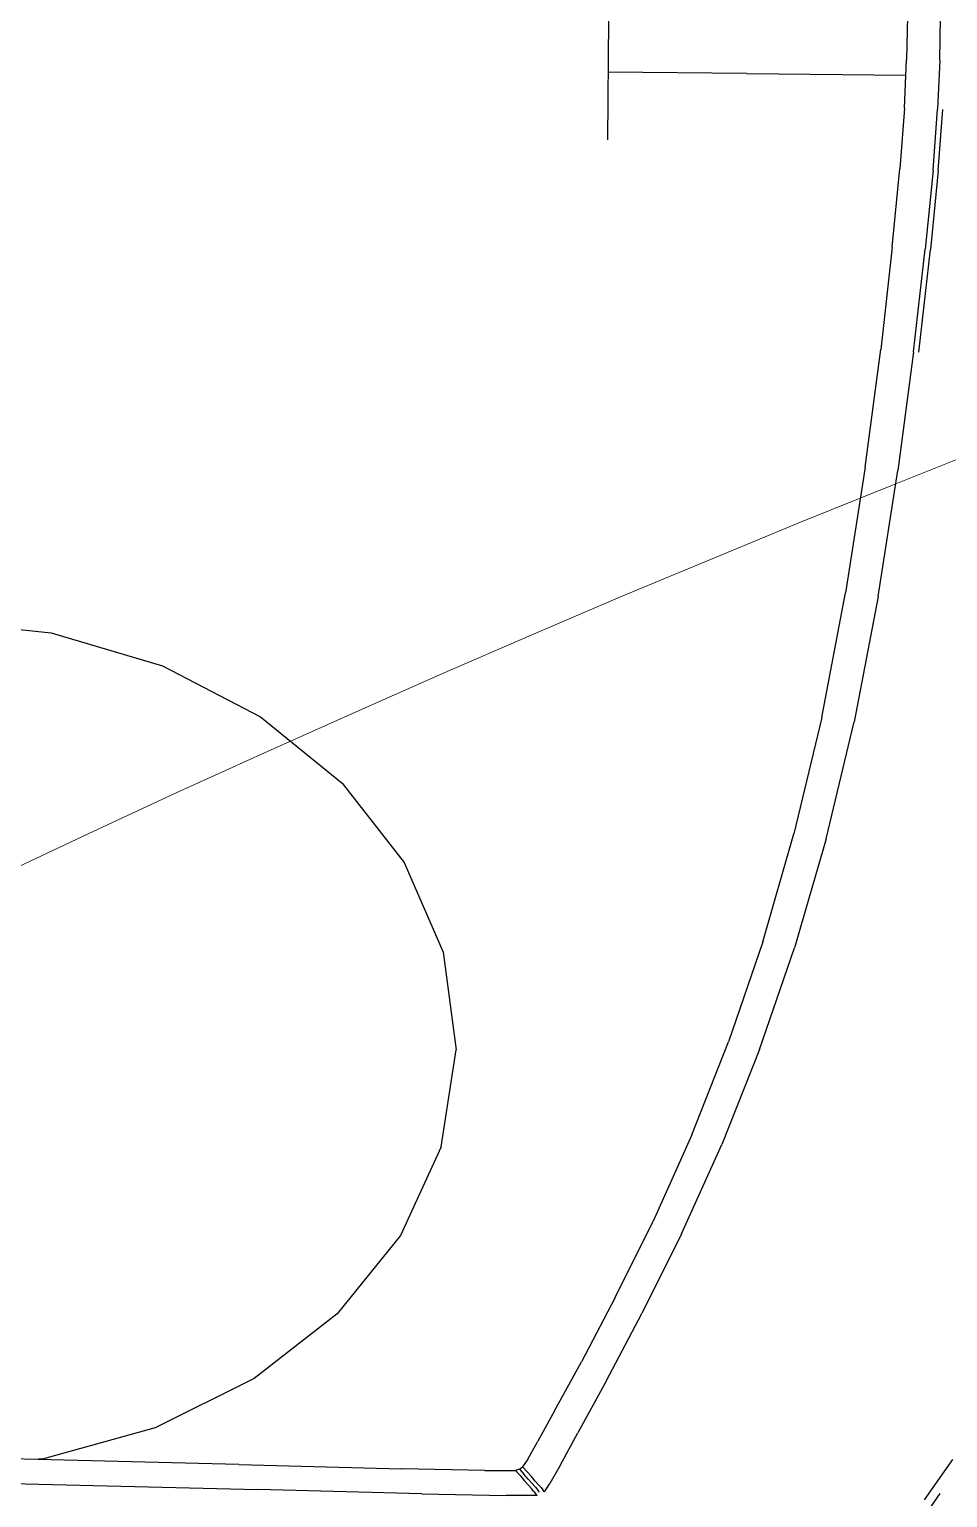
# Model space of a CAD drawing. Extents: x 526875 to 527530, y 3493038 to 3493574.
# Drawn here: x 527109.285 to 527110.377, y 3493322.465 to 3493324.211 of the extents above; entities that cross this region are included whole.
import ezdxf

# ---------------------------------------------------------------- set-up
doc = ezdxf.new("R2010")
doc.units = 0
doc.header["$LTSCALE"] = 2
doc.layers.get('0').update_dxf_attribs({"linetype": 'CONTINUOUS'})
doc.layers.add('L-WATER水景', color=5, linetype='CONTINUOUS')

# ---------------------------------------------------------------- blocks, each defined once
blk = doc.blocks.new('$matou$00000056')
at = {"color": 0, "linetype": 'Continuous'}
for p, q in [((-2785.7, 1488.6, 0), (-2807.6, 1448.6, 0)), ((-2816.9, 1414.5, 0), (-2794.8, 1454.8, 0)), ((-2493.7, 1450.4, 0), (-2497.9, 1442.3, 0)), ((-2493.7, 1450.4, 0), (-2492.5, 1448.5, 0)), ((-2491, 1446.3, 0), (-2492.5, 1448.5, 0)), ((-2491, 1446.3, 0), (-2489, 1443.6, 0)), ((-2489.9, 1450.9, 0), (-2488.4, 1448.8, 0)), ((-2486.5, 1446.1, 0), (-2488.4, 1448.8, 0)), ((-2488.1, 1454.3, 0), (-2463.5, 1454.6, 0)), ((-2488.1, 1454.3, 0), (-2486.8, 1452.4, 0)), ((-2485.3, 1450.3, 0), (-2486.8, 1452.4, 0)), ((-2486.5, 1446.1, 0), (-2483.9, 1442.4, 0)), ((-2485.3, 1450.3, 0), (-2483.4, 1447.5, 0)), ((-2480.8, 1443.9, 0), (-2483.4, 1447.5, 0)), ((-2480.8, 1443.9, 0), (-2477.7, 1439.5, 0)), ((-2396.6, 1453.6, 0), (-2463.5, 1454.6, 0)), ((-2396.6, 1453.6, 0), (-2266.4, 1451, 0)), ((-2051.9, 1446.9, 0), (-2266.4, 1451, 0)), ((-2505.9, 1424.3, 0), (-2497.9, 1442.3, 0)), ((-2486.4, 1439.9, 0), (-2489, 1443.6, 0)), ((-2486.4, 1439.9, 0), (-2483.3, 1435.6, 0)), ((-2480.8, 1438.1, 0), (-2483.9, 1442.4, 0)), ((-2479.9, 1430.9, 0), (-2483.3, 1435.6, 0)), ((-2480.8, 1438.1, 0), (-2477.3, 1433.3, 0)), ((-2474.3, 1434.7, 0), (-2477.7, 1439.5, 0)), ((-2473.8, 1428.3, 0), (-2477.3, 1433.3, 0)), ((-2474.3, 1434.7, 0), (-2470.7, 1429.7, 0)), ((-2505.9, 1424.3, 0), (-2519.8, 1391.8, 0)), ((-2480.3, 1418.2, 0), (-2476.3, 1425.9, 0)), ((-2479.9, 1430.9, 0), (-2476.3, 1425.9, 0)), ((-2473.8, 1428.3, 0), (-2476.3, 1425.9, 0)), ((-2473.8, 1428.3, 0), (-2470.7, 1429.7, 0)), ((-2446.4, 1430, 0), (-2470.7, 1429.7, 0)), ((-2446.4, 1430, 0), (-2380.2, 1429, 0)), ((-2251.4, 1426.5, 0), (-2380.2, 1429, 0)), ((-2251.4, 1426.5, 0), (-2039.2, 1422.3, 0)), ((-2184.8, 1390.8, 0), (-2096.3, 1422.5, 0)), ((-2096.3, 1422.5, 0), (-2089, 1423.3, 0)), ((-2480.3, 1418.2, 0), (-2487.9, 1401, 0)), ((-2501.2, 1370.2, 0), (-2487.9, 1401, 0)), ((-2541.9, 1340.2, 0), (-2519.8, 1391.8, 0)), ((-2262.9, 1341.1, 0), (-2184.8, 1390.8, 0)), ((-2501.2, 1370.2, 0), (-2522.1, 1321.4, 0)), ((-2541.9, 1340.2, 0), (-2569.6, 1273, 0)), ((-2328, 1276, 0), (-2262.9, 1341.1, 0)), ((-2548.4, 1257.4, 0), (-2522.1, 1321.4, 0)), ((-2600.4, 1193.4, 0), (-2569.6, 1273, 0)), ((-2377.7, 1197.9, 0), (-2328, 1276, 0)), ((-2548.4, 1257.4, 0), (-2577.8, 1181.2, 0)), ((-2600.4, 1193.4, 0), (-2631.7, 1104.6, 0)), ((-2409.4, 1109.4, 0), (-2377.7, 1197.9, 0)), ((-2607.8, 1095.4, 0), (-2577.8, 1181.2, 0)), ((-2409.4, 1109.4, 0), (-2420.5, 1013.1, 0)), ((-2661, 1010, 0), (-2631.7, 1104.6, 0)), ((-2607.8, 1095.4, 0), (-2636.3, 1002.9, 0)), ((-2409.4, 916.7, 0), (-2420.5, 1013.1, 0)), ((-2661, 1010, 0), (-2687.9, 908.9, 0)), ((-2662.7, 903.2, 0), (-2636.3, 1002.9, 0)), ((-2712.2, 800.7, 0), (-2687.9, 908.9, 0)), ((-2377.7, 828.2, 0), (-2409.4, 916.7, 0)), ((-2662.7, 903.2, 0), (-2686.6, 795.9, 0)), ((-2328, 750.1, 0), (-2377.7, 828.2, 0)), ((-2712.2, 800.7, 0), (-2733.5, 684.5, 0)), ((-2707.7, 680.5, 0), (-2686.6, 795.9, 0)), ((-2262.9, 685, 0), (-2328, 750.1, 0)), ((-2751.5, 559.8, 0), (-2733.5, 684.5, 0)), ((-2707.7, 680.5, 0), (-2725.6, 556.5, 0)), ((-2184.8, 635.3, 0), (-2262.9, 685, 0)), ((-2096.3, 603.7, 0), (-2184.8, 635.3, 0)), ((-2000, 592.6, 0), (-2096.3, 603.7, 0)), ((-2751.5, 559.8, 0), (-2766.2, 434.7, 0)), ((-2740.2, 432, 0), (-2725.6, 556.5, 0)), ((-2777.8, 317.1, 0), (-2766.2, 434.7, 0)), ((-2740.2, 432, 0), (-2751.7, 315, 0)), ((-2782, 317.5, 0), (-2790.5, 215.5, 0)), ((-2777.8, 317.1, 0), (-2786.3, 215.2, 0)), ((-2760.1, 213.6, 0), (-2751.7, 315, 0)), ((-2796, 137.1, 0), (-2790.5, 215.5, 0)), ((-2791.8, 136.9, 0), (-2786.3, 215.2, 0)), ((-2760.1, 213.6, 0), (-2765.6, 135.7, 0)), ((-2796, 137.1, 0), (-2799.1, 76.5, 0)), ((-2791.8, 136.9, 0), (-2794.9, 76.4, 0)), ((-2768.7, 75.6, 0), (-2765.6, 135.7, 0)), ((-2533.5, -9.9, 0), (-2533.5, 109.8, 0)), ((-2796.3, 27.7, 0), (-2794.9, 76.4, 0)), ((-2768.7, 75.6, 0), (-2770, 27.3, 0)), ((-2643.1, 42.8, 0), (-2769.6, 42.8, 0)), ((-2643.1, 42.8, 0), (-2533.5, 42.8, 0)), ((-2796.3, 27.7, 0), (-2796.5, -15.1, 0)), ((-2770.3, -15.1, 0), (-2770, 27.3, 0))]:
    blk.add_line(p, q, dxfattribs=at)

msp = doc.modelspace()

# ---------------------------------------------------------------- linework, layer by layer
at = {"layer": 'L-WATER水景', "lineweight": 5}
msp.add_circle((527117.3841, 3493306.0291), 19, dxfattribs=at)

# ---------------------------------------------------------------- block references
at = {"layer": 'L-WATER水景', "color": 8, "lineweight": 0, "xscale": 0.0015, "yscale": 0.0012, "zscale": 0.001291236534000011, "rotation": 179.4533750334647}
msp.add_blockref('$matou$00000056', (527106.174, 3493324.2478), dxfattribs=at)

doc.saveas('drawing.dxf')
